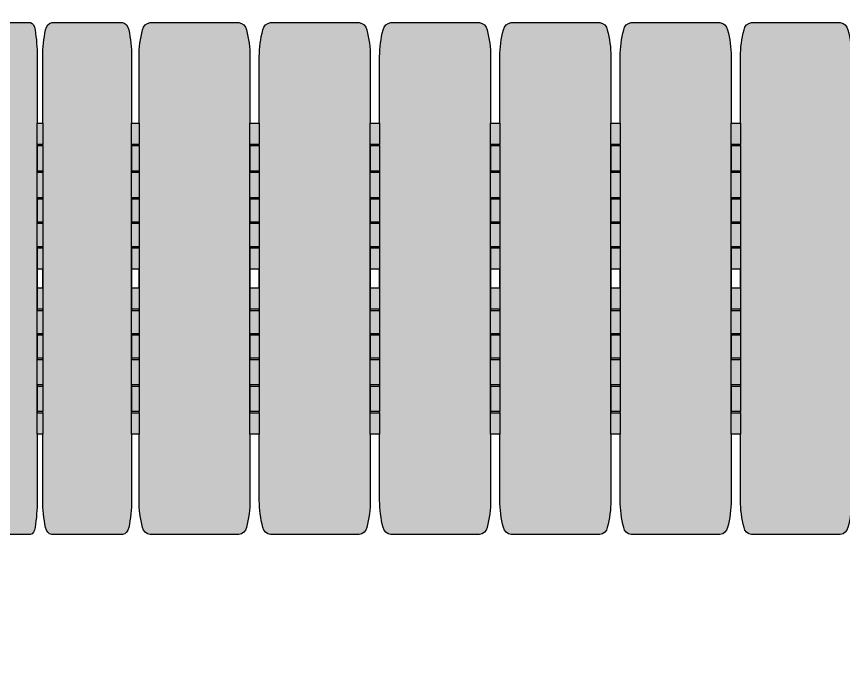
# Model space of a CAD drawing. Extents: x -6800 to 10151, y -13800 to 22163.
# Drawn here: x -4081 to -2144, y -13800 to -12286 of the extents above; entities that cross this region are included whole.
import ezdxf

# ---------------------------------------------------------------- set-up
doc = ezdxf.new("R2010")
doc.units = 0
doc.header["$LTSCALE"] = 46.255
doc.set_wipeout_variables(frame=1)
doc.layers.get('0').update_dxf_attribs({"color": 190, "linetype": 'CONTINUOUS'})
doc.layers.add('Техника. Кран LR 1200', color=250, linetype='CONTINUOUS')
doc.layers.add('Техника. Кран LR 1200 Штриховка', color=7, linetype='CONTINUOUS', true_color=0xffd147)

# ---------------------------------------------------------------- blocks, each defined once
blk = doc.blocks.new('LR 1200-20241214.121458')
at = {"color": 0, "linetype": 'ByBlock', "lineweight": -2, "transparency": 16777216}
blk.add_wipeout([(520, -130), (536, -129.5), (551.9, -127.9), (567.7, -125.3), (583.3, -121.7), (583.3, -121.7), (583.3, -121.7), (589.5, -119.6), (594.7, -115.6), (598.3, -110.1), (600, -103.9), (600, -103.9), (600, 103.9), (600, 103.9), (598.3, 110.1), (594.7, 115.6), (589.5, 119.6), (583.3, 121.7), (583.3, 121.7), (583.3, 121.7), (567.7, 125.3), (551.9, 127.9), (536, 129.5), (520, 130), (520, 130), (312, 130), (312, 151.9), (252, 151.9), (252, 130), (187, 130), (187, 151.9), (132, 151.9), (132, 130), (72, 130), (72, 151.9), (22, 151.9), (22, 130), (-22, 130), (-22, 151.9), (-72, 151.9), (-72, 130), (-132, 130), (-132, 151.9), (-187, 151.9), (-187, 130), (-252, 130), (-252, 151.9), (-312, 151.9), (-312, 130), (-520, 130), (-520, 130), (-536, 129.5), (-551.9, 127.9), (-567.7, 125.3), (-583.3, 121.7), (-583.3, 121.7), (-583.3, 121.7), (-589.5, 119.6), (-594.7, 115.6), (-598.3, 110.1), (-600, 103.9), (-600, 103.9), (-600, -103.9), (-600, -103.9), (-598.3, -110.1), (-594.7, -115.6), (-589.5, -119.6), (-583.3, -121.7), (-583.3, -121.7), (-583.3, -121.7), (-567.7, -125.3), (-551.9, -127.9), (-536, -129.5), (-520, -130), (-520, -130), (-364.5, -130), (-364.5, -151.9), (-314.5, -151.9), (-314.5, -130), (-249.5, -130), (-249.5, -151.9), (-189.5, -151.9), (-189.5, -130), (-129.5, -130), (-129.5, -151.9), (-74.5, -151.9), (-74.5, -130), (74.5, -130), (74.5, -151.9), (129.5, -151.9), (129.5, -130), (189.5, -130), (189.5, -151.9), (249.5, -151.9), (249.5, -130), (314.5, -130), (314.5, -151.9), (364.5, -151.9), (364.5, -130)], dxfattribs=at)
at = {"layer": 'Техника. Кран LR 1200 Штриховка', "true_color": 0xd6d6d6, "transparency": 16777216}
h = blk.add_hatch(color=254, dxfattribs=at)
h.dxf.hatch_style = 1
edge = h.paths.add_edge_path()
edge.add_arc((520.1, 115.4), 245.4, 269.9727, 284.9312)
edge.add_arc((579.8, -101.7), 20.3, 280.0113, 353.9672)
edge.add_line((600, -103.9), (600, 103.9))
edge.add_arc((579.8, 101.7), 20.3, 6.0328, 79.9887)
edge.add_arc((520.1, -115.4), 245.4, 75.0688, 90.0273)
edge.add_line((520, 130), (312, 130))
edge.add_line((312, 130), (312, 151.9))
edge.add_line((312, 151.9), (252, 151.9))
edge.add_line((252, 151.9), (252, 130))
edge.add_line((252, 130), (187, 130))
edge.add_line((187, 130), (187, 151.9))
edge.add_line((187, 151.9), (132, 151.9))
edge.add_line((132, 151.9), (132, 130))
edge.add_line((132, 130), (72, 130))
edge.add_line((72, 130), (72, 151.9))
edge.add_line((72, 151.9), (22, 151.9))
edge.add_line((22, 151.9), (22, 130))
edge.add_line((22, 130), (-22, 130))
edge.add_line((-22, 130), (-22, 151.9))
edge.add_line((-22, 151.9), (-72, 151.9))
edge.add_line((-72, 151.9), (-72, 130))
edge.add_line((-72, 130), (-132, 130))
edge.add_line((-132, 130), (-132, 151.9))
edge.add_line((-132, 151.9), (-187, 151.9))
edge.add_line((-187, 151.9), (-187, 130))
edge.add_line((-187, 130), (-252, 130))
edge.add_line((-252, 130), (-252, 151.9))
edge.add_line((-252, 151.9), (-312, 151.9))
edge.add_line((-312, 151.9), (-312, 130))
edge.add_line((-312, 130), (-520, 130))
edge.add_arc((-520.1, -115.4), 245.4, 89.9727, 104.9312)
edge.add_arc((-579.8, 101.7), 20.3, 100.0113, 173.9672)
edge.add_line((-600, 103.9), (-600, -103.9))
edge.add_arc((-579.8, -101.7), 20.3, 186.0328, 259.9887)
edge.add_arc((-520.1, 115.4), 245.4, 255.0688, 270.0273)
edge.add_line((-520, -130), (-364.5, -130))
edge.add_line((-364.5, -130), (-364.5, -151.9))
edge.add_line((-364.5, -151.9), (-314.5, -151.9))
edge.add_line((-314.5, -151.9), (-314.5, -130))
edge.add_line((-314.5, -130), (-249.5, -130))
edge.add_line((-249.5, -130), (-249.5, -151.9))
edge.add_line((-249.5, -151.9), (-189.5, -151.9))
edge.add_line((-189.5, -151.9), (-189.5, -130))
edge.add_line((-189.5, -130), (-129.5, -130))
edge.add_line((-129.5, -130), (-129.5, -151.9))
edge.add_line((-129.5, -151.9), (-74.5, -151.9))
edge.add_line((-74.5, -151.9), (-74.5, -130))
edge.add_line((-74.5, -130), (74.5, -130))
edge.add_line((74.5, -130), (74.5, -151.9))
edge.add_line((74.5, -151.9), (129.5, -151.9))
edge.add_line((129.5, -151.9), (129.5, -130))
edge.add_line((129.5, -130), (189.5, -130))
edge.add_line((189.5, -130), (189.5, -151.9))
edge.add_line((189.5, -151.9), (249.5, -151.9))
edge.add_line((249.5, -151.9), (249.5, -130))
edge.add_line((249.5, -130), (314.5, -130))
edge.add_line((314.5, -130), (314.5, -151.9))
edge.add_line((314.5, -151.9), (364.5, -151.9))
edge.add_line((364.5, -151.9), (364.5, -130))
edge.add_line((364.5, -130), (520, -130))
at = {"color": 0, "linetype": 'ByBlock', "lineweight": -2, "transparency": 16777216}
blk.add_lwpolyline([(520, -130, 0.065362), (583.3, -121.7, 0.334381), (600, -103.9), (600, 103.9, 0.334381), (583.3, 121.7, 0.065362), (520, 130), (312, 130), (312, 151.9), (252, 151.9), (252, 130), (187, 130), (187, 151.9), (132, 151.9), (132, 130), (72, 130), (72, 151.9), (22, 151.9), (22, 130), (-22, 130), (-22, 151.9), (-72, 151.9), (-72, 130), (-132, 130), (-132, 151.9), (-187, 151.9), (-187, 130), (-252, 130), (-252, 151.9), (-312, 151.9), (-312, 130), (-520, 130, 0.065362), (-583.3, 121.7, 0.334381), (-600, 103.9), (-600, -103.9, 0.334381), (-583.3, -121.7, 0.065362), (-520, -130), (-364.5, -130), (-364.5, -151.9), (-314.5, -151.9), (-314.5, -130), (-249.5, -130), (-249.5, -151.9), (-189.5, -151.9), (-189.5, -130), (-129.5, -130), (-129.5, -151.9), (-74.5, -151.9), (-74.5, -130), (74.5, -130), (74.5, -151.9), (129.5, -151.9), (129.5, -130), (189.5, -130), (189.5, -151.9), (249.5, -151.9), (249.5, -130), (314.5, -130), (314.5, -151.9), (364.5, -151.9), (364.5, -130)], format="xyb", close=True, dxfattribs=at)
for points in [[(-312, 130), (312, 130)], [(364.5, -130), (-364.5, -130)]]:
    blk.add_lwpolyline(points, dxfattribs=at)
blk = doc.blocks.new('LR 1200-20250101.153809')
at = {"color": 0, "linetype": 'ByBlock', "lineweight": -2, "transparency": 16777216, "yscale": -1, "rotation": 90}
blk.add_blockref('LR 1200-20241214.121458', (2255, 0), dxfattribs=at)
blk.add_blockref('LR 1200-20241214.121458', (2536.9, 0), dxfattribs=at)
blk.add_blockref('LR 1200-20241214.121458', (2818.7, 0), dxfattribs=at)
blk.add_blockref('LR 1200-20241214.121458', (3100.6, 0), dxfattribs=at)
blk.add_blockref('LR 1200-20241214.121458', (3382.5, 0), dxfattribs=at)
blk.add_blockref('LR 1200-20241214.121458', (3664.4, 0), dxfattribs=at)
at = {"color": 0, "linetype": 'ByBlock', "lineweight": -2, "transparency": 16777216, "yscale": -0.8, "rotation": 90}
blk.add_blockref('LR 1200-20241214.121458', (3915.9, 0), dxfattribs=at)
at = {"color": 0, "linetype": 'ByBlock', "lineweight": -2, "transparency": 16777216, "yscale": -0.6, "rotation": 90}
blk.add_blockref('LR 1200-20241214.121458', (4111, 0), dxfattribs=at)
blk = doc.blocks.new('*U197')
at = {"color": 0, "linetype": 'ByBlock', "lineweight": -2, "transparency": 16777216, "rotation": 180}
blk.add_blockref('LR 1200-20250101.153809', (0, -2900), dxfattribs=at)

msp = doc.modelspace()

# ---------------------------------------------------------------- block references
at = {"layer": 'Техника. Кран LR 1200'}
msp.add_blockref('*U197', (0, -10000), dxfattribs=at)

doc.saveas('drawing.dxf')
